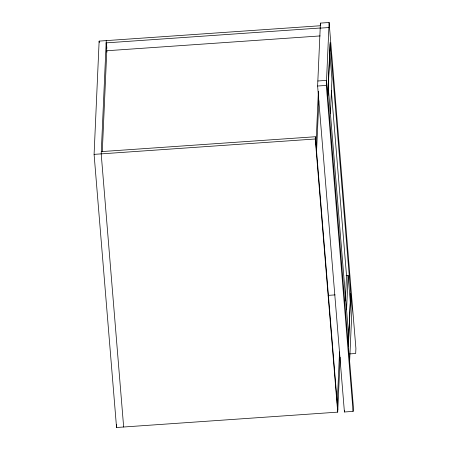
<?xml version="1.0" encoding="UTF-8"?>
<svg xmlns="http://www.w3.org/2000/svg" width="450" height="450" viewBox="0 0 450 450"><rect width="100%" height="100%" fill="white"/><g stroke="black" fill="none" stroke-linecap="round" stroke-linejoin="round"><path stroke-width="0.67" d="M340.161 357.261L337.714 412.138L116.544 427.5L94.089 154.367L99.135 41.108L320.304 25.746M106.245 40.618L101.199 153.872L123.654 427.005M102.291 151.757L106.791 50.749L320.152 35.927M116.544 427.5L116.668 424.704M337.714 412.138L315.259 138.999L315.36 136.738L101.295 151.605M317.846 80.989L326.531 80.387L353.334 406.35L353.109 411.384L344.419 411.986L317.621 86.023L320.423 23.102L329.113 22.5L355.911 348.463L355.686 353.498L349.673 353.914M316.007 144.602L318.381 91.294M316.564 151.346L318.814 100.845M353.109 411.384L326.312 85.421L329.113 22.5M327.769 95.372L330.12 42.519M327.876 96.12L330.199 44.021L350.651 292.804L348.328 344.902M330.424 113.535L331.959 79.059L329.805 52.83M337.264 403.127L339.542 351.923M345.386 301.011L346.522 275.496L331.301 90.349M346.567 309.864L348.103 275.383L346.095 275.524M344.419 411.986L344.475 410.726M348.407 346.404L350.758 293.552L351.99 308.537L349.639 361.389M320.203 28.012L106.144 42.879L106.897 52.099M320.197 28.136L328.888 27.534M317.621 86.023L326.312 85.421M94.089 154.367L315.259 138.999M328.118 295.374L335.109 294.891M348.103 275.383L350.257 301.613M328.269 87.311L348.722 336.094M320.423 23.102L320.597 25.2M315.36 136.738L337.815 409.871M106.706 46.221L106.875 48.319M99.135 41.108L99.248 42.508"/></g></svg>
